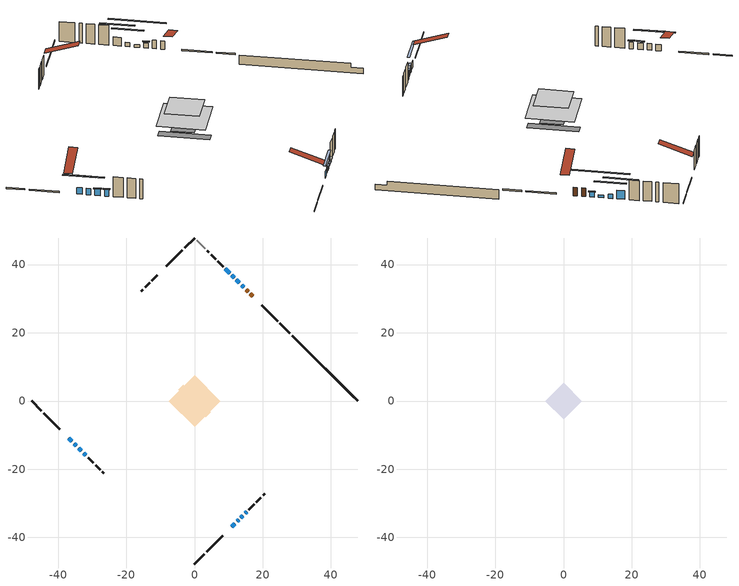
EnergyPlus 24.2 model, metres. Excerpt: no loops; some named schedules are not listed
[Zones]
conditioned space
 floor othersidecoefficients (Floor1 construction): -3.65,0 0,3.65 3.65,0 0,-3.65 z1.01
 floor othersidecoefficients (Floor2 construction): -0.86,0 0,0.86 0.86,0 0,-0.86 z1.01
 floor othersidecoefficients (Floor3 construction): -0.8,0 0,0.8 0.8,0 0,-0.8 z1.01
 floor othersidecoefficients (Floor4 construction): -0.95,0 0,0.95 0.95,0 0,-0.95 z1.01
 floor adiabatic (AdiabaticFloorConstruction): -7.6,0 0,7.6 7.6,0 0,-7.6 z3.45
 floor foundation (Slab1 construction): -4.79,3.28 -3.28,4.79 4.79,-3.28 3.28,-4.79 z-1.25
 wall outside (RimJoist1 construction): 0,-47.79 2.91,-44.88 / -47.79,0 -44.88,-2.91 / 0,47.79 -2.91,44.88 / 27.97,19.82 25.06,22.73 z1.01:1.31
 wall outside (RimJoist2 construction): 3.57,-44.22 8.26,-39.53 / -44.22,-3.57 -39.53,-8.26 / -3.57,44.22 -8.26,39.53 / 24.41,23.38 19.71,28.08 z1.01:1.31
 wall outside (AdiabaticWallConstruction 1): 17.01,30.78 16.4,31.39 / 15.74,32.05 15.12,32.67 z1.01:3.04
 wall outside (AdiabaticWallConstruction): 14.46,33.33 13.82,33.98 / 13.57,-34.22 14.22,-33.57 z1.01:2.23; 10.96,-36.83 11.83,-35.97 / -36.83,-10.96 -35.97,-11.83 / -35.31,-12.48 -34.66,-13.13 / 12.48,-35.31 12.91,-34.88 / 14.87,-32.92 15.31,-32.49 / -34.01,-13.78 -33.14,-14.65 / -32.49,-15.3 -31.84,-15.95 z1.01:2.59; 13.16,34.63 12.3,35.5 z1.01:1.62; 11.64,36.15 10.92,36.87 z1.01:2.03; 10.27,37.53 9.04,38.75 z1.01:3.09
 wall outside (Wall1 construction): 15.96,-31.83 17.52,-30.28 / -31.18,-16.61 -29.63,-18.16 / -10.96,36.83 -12.52,35.27 / 8.39,39.4 6.83,40.96 z1.01:5.89
 wall outside (Wall2 construction): 18.17,-29.62 19.47,-28.32 / -28.97,-18.82 -27.68,-20.11 / -13.17,34.62 -14.47,33.32 / 6.18,41.62 4.88,42.91 z1.01:5.89
 wall outside (Wall3 construction): 20.13,-27.67 20.57,-27.22 / -27.02,-20.77 -26.57,-21.22 / -15.13,32.67 -15.57,32.22 / 4.22,43.57 3.78,44.02 z1.01:5.89
 wall foundation (FoundationWall1 construction): 28.63,19.16,-1.25 28.63,19.16,1.01 45.88,1.92,1.01 45.88,1.92,0.08 47.79,0,0.08 47.79,0,-1.25
 wall adiabatic (Wall5 construction): 3.12,44.67 0.66,47.13 z1.01:5.89
 window (WindowConstruction): 14.46,33.33 13.82,33.98 z1.01:2.23
 window (WindowConstruction 8): 10.96,-36.83 11.83,-35.97 z1.01:2.59
 window (WindowConstruction 9): -36.83,-10.96 -35.97,-11.83 z1.01:2.59
 window (WindowConstruction 10): -35.31,-12.48 -34.66,-13.13 z1.01:2.59
 window (WindowConstruction 11): 13.16,34.63 12.3,35.49 z1.01:1.62
 window (WindowConstruction 1): 12.48,-35.31 12.91,-34.88 z1.01:2.59
 window (WindowConstruction 2): 13.57,-34.22 14.22,-33.58 z1.01:2.23
 window (WindowConstruction 3): 14.87,-32.92 15.3,-32.49 z1.01:2.59
 window (WindowConstruction 4): -34.01,-13.79 -33.14,-14.65 z1.01:2.59
 window (WindowConstruction 5): -32.49,-15.3 -31.84,-15.95 z1.01:2.59
 window (WindowConstruction 6): 11.64,36.15 10.92,36.87 z1.01:2.02
 window (WindowConstruction 7): 10.27,37.53 9.04,38.75 z1.01:3.09
 door (Door): 17.01,30.78 16.4,31.39 z1.01:3.04
 door (Door 1): 15.74,32.05 15.12,32.67 z1.01:3.04
 ceiling adiabatic (AdiabaticFloorConstruction): 0,-7.6 7.6,0 0,7.6 -7.6,0 z3.45
attic - vented
 floor to conditioned space (Floor5 construction Reversed): -5.41,0 0,5.41 5.41,0 0,-5.41 z5.89
 roof outside (Roof1 construction): 10.31,-37.49,5.89 5.04,-32.22,8.37 3.65,-33.61,8.37 8.92,-38.87,5.89; -37.49,-10.31,5.89 -32.22,-5.04,8.37 -33.61,-3.65,8.37 -38.87,-8.92,5.89; -10.31,37.49,5.89 -5.04,32.22,8.37 -3.65,33.61,8.37 -8.92,38.87,5.89; 17.67,30.12,5.89 12.4,24.86,8.37 13.79,23.47,8.37 19.06,28.74,5.89
shading: 13.61,34.19 14.67,33.12 15,33.44 13.93,34.51 z2.53; 13.98,-33.81 8.81,-38.99 9.13,-39.31 14.31,-34.13 z5.64; -33.81,-13.98 -38.99,-8.81 -39.31,-9.13 -34.13,-14.31 z5.64; -32.51,-15.29 -37.47,-10.32 -37.79,-10.65 -32.83,-15.61 z5.64; 8.2,39.59 17.25,30.54 17.58,30.86 8.53,39.91 z7.41; 13.12,-34.67 12.27,-35.52 12.6,-35.85 13.45,-34.99 z2.88; 14.43,-33.36 13.36,-34.43 13.68,-34.76 14.75,-33.69 z2.53; 15.52,-32.28 14.66,-33.13 14.99,-33.45 15.84,-32.6 z2.88; -32.93,-14.86 -34.22,-13.57 -34.54,-13.9 -33.26,-15.18 z2.88; -31.63,-16.16 -32.7,-15.09 -33.02,-15.42 -31.95,-16.49 z2.88; 8.77,39.03 13.8,33.99 14.12,34.32 9.09,39.35 z5.08; 6.89,40.91 12.42,35.37 12.75,35.69 7.21,41.23 z6.14
[Building]
Building 1: Terrain=Suburbs
[Site:Location]
Montreal Intl AP_QC: Latitude {deg}=45.47; Longitude {deg}=-73.74; Time Zone {hr}=-5; Elevation {m}=36; Keep Site Location Information=Yes
[Site:GroundTemperature:Shallow]
2.07863, -0.316383, -0.508184, 0.628371, 5.19101, 9.73239, 13.6695, 16.1636, 16.3755, 14.347, 10.5102, 6.10817
[Site:WaterMainsTemperature]
Calculation Method=Schedule; Temperature Schedule=mains temperature schedule
[Material] Roughness=Rough; Thermal Absorptance=0.9
Name | Thickness {m} | Conductivity {W/m-K} | Density {kg/m3} | Specific Heat {J/kg-K} | Solar Absorptance | Visible Absorptance
asphalt or fiberglass shingles | 0.00635 | 0.162714 | 1121.4 | 1465.45 | 0.4 | 0.4
ceiling loosefill ins | 0.169333 | 0.0480833 | 16.02 | 1046.75 | 0.7 | 0.7
ceiling stud and cavity | 0.1397 | 0.0974658 | 65.682 | 1177.47 | 0.7 | 0.7
concrete 4.0 in. | 0.1016 | 1.803125 | 2242.8 | 837.4 | 0.7 | 0.7
concrete 8.0 in. | 0.2032 | 1.803125 | 2242.8 | 837.4 | 0.7 | 0.7
door material | 0.04445 | 0.0451087 | 512.64 | 1214.23 | 0.7 | 0.7
door material 1 | 0.04445 | 0.20624 | 512.64 | 1214.23 | 0.7 | 0.7
exterior vertical ins | 0.0454343 | 0.029427 | 32.04 | 1214.23 | 0.7 | 0.7
floor covering | 0.0127 | 0.0433444 | 54.468 | 1339.84 | 0.6 | 0.6
floor rigid ins | 0.103632 | 0.029427 | 32.04 | 1214.23 | 0.7 | 0.7
floor rigid ins 1; wall rigid ins 2 | 0.512978 | 0.029427 | 32.04 | 1214.23 | 0.7 | 0.7
floor stud and cavity | 0.1397 | 0.193555 | 92.3553 | 1139.71 | 0.7 | 0.7
floor stud and cavity 1 | 0.1397 | 0.181179 | 92.3553 | 1139.71 | 0.7 | 0.7
floor stud and cavity 2 | 0.1397 | 0.182428 | 92.3553 | 1139.71 | 0.7 | 0.7
floor stud and cavity 3 | 0.1397 | 0.185847 | 92.3553 | 1139.71 | 0.7 | 0.7
floor stud and cavity 4 | 0.1397 | 1.75129 | 37.0049 | 1207.88 | 0.7 | 0.7
furniture material conditioned space 1 | 0.1524 | 0.115458 | 640.8 | 1214.23 | 0.6 | 0.6
gypsum board | 0.0127 | 0.160291 | 801 | 837.4 | 0.6 | 0.6
gypsum board 1 | 0.0127 | 0.160291 | 801 | 837.4 | 0.7 | 0.7
osb sheathing 0.5 in. | 0.0127 | 0.115458 | 512.64 | 1214.23 | 0.7 | 0.7
osb sheathing 0.75 in. | 0.01905 | 0.115458 | 512.64 | 1214.23 | 0.7 | 0.7
osb sheathing 2.0 in. | 0.0508 | 0.115458 | 512.64 | 1214.23 | 0.7 | 0.7
rim joist rigid ins; wall rigid ins | 0.051816 | 0.029427 | 32.04 | 1214.23 | 0.7 | 0.7
rim joist stud and cavity | 0.0508 | 0.0291244 | 125.044 | 1163.47 | 0.6 | 0.6
rim joist stud and cavity 1 | 0.0508 | 0.040317 | 125.044 | 1163.47 | 0.6 | 0.6
wall rigid ins 1 | 0.051816 | 0.029427 | 32.04 | 1214.23 | 0.4 | 0.4
wall stud and cavity | 0.1397 | 0.236131 | 139.0536 | 1170.24 | 0.7 | 0.7
wall stud and cavity 1 | 0.1397 | 0.238976 | 139.0536 | 1170.24 | 0.7 | 0.7
wall stud and cavity 2 | 0.1397 | 0.0727874 | 139.0536 | 1170.24 | 0.7 | 0.7
wall stud and cavity 3 | 0.1397 | 0.185137 | 139.0536 | 1170.24 | 0.7 | 0.7
wall stud and cavity 4 | 0.0889 | 0.380278 | 52.3479 | 1209.89 | 0.7 | 0.7
wall stud and cavity 5 | 0.0889 | 0.391764 | 83.0341 | 1211.67 | 0.7 | 0.7
wood siding | 0.0254 | 0.102417 | 544.68 | 1172.36 | 0.4 | 0.4
wood siding 1; wood siding 2; wood siding 3 | 0.0254 | 0.102417 | 544.68 | 1172.36 | 0.7 | 0.7
[WindowMaterial:SimpleGlazingSystem]
Name | U-Factor {W/m2-K} | Solar Heat Gain Coefficient
WindowMaterial | 1.86693 | 0.36
WindowMaterial 1 | 1.856706 | 0.36
WindowMaterial 2 | 1.90894 | 0.34
WindowMaterial 3 | 1.75848 | 0.39
WindowMaterial 4 | 1.89305 | 0.35
WindowMaterial 5 | 1.80163 | 0.39
WindowMaterial 6 | 1.94983 | 0.33
[Construction]
AdiabaticFloorConstruction: floor stud and cavity 4, floor rigid ins 1, osb sheathing 0.75 in., floor covering
AdiabaticWallConstruction: wood siding 2, wall rigid ins 2, wall stud and cavity 4, gypsum board
AdiabaticWallConstruction 1: wood siding 3, wall rigid ins 2, wall stud and cavity 4, gypsum board
Door: door material
Door 1: door material 1
Floor1 construction: floor stud and cavity, floor rigid ins, osb sheathing 0.75 in., floor covering
Floor2 construction: floor stud and cavity 1, floor rigid ins, osb sheathing 0.75 in., floor covering
Floor3 construction: floor stud and cavity 2, floor rigid ins, osb sheathing 0.75 in., floor covering
Floor4 construction: floor stud and cavity 3, floor rigid ins, osb sheathing 0.75 in., floor covering
Floor5 construction Reversed: gypsum board, ceiling stud and cavity, ceiling loosefill ins
FoundationWall1 construction: concrete 8.0 in., gypsum board 1
furniture construction conditioned space 1: furniture material conditioned space 1
PartitionWallConstruction: gypsum board, wall stud and cavity 5, gypsum board
RimJoist1 construction: wood siding 1, osb sheathing 2.0 in., rim joist stud and cavity
RimJoist2 construction: wood siding 1, rim joist rigid ins, osb sheathing 2.0 in., rim joist stud and cavity 1
Roof1 construction: asphalt or fiberglass shingles
Slab1 construction: concrete 4.0 in.
Wall1 construction: wood siding, wall rigid ins, osb sheathing 0.5 in., wall stud and cavity, gypsum board
Wall2 construction: wood siding, wall rigid ins, osb sheathing 0.5 in., wall stud and cavity 1, gypsum board
Wall3 construction: wood siding, osb sheathing 0.5 in., wall stud and cavity 2, gypsum board
Wall5 construction: wall rigid ins 1, osb sheathing 0.5 in., wall stud and cavity 3, gypsum board
WindowConstruction; WindowConstruction 2: WindowMaterial
WindowConstruction 1; WindowConstruction 4; WindowConstruction 8; WindowConstruction 9: WindowMaterial 1
WindowConstruction 10; WindowConstruction 5: WindowMaterial 3
WindowConstruction 11: WindowMaterial 6
WindowConstruction 3: WindowMaterial 2
WindowConstruction 6: WindowMaterial 4
WindowConstruction 7: WindowMaterial 5
[Zone] Multiplier=1; Part of Total Floor Area=Yes
Name | Volume {m3}
attic - vented | 23.5458
conditioned space | 368.7
[Space]
Name | Zone | Volume {m3}
attic - vented 1 | attic - vented | 23.5458
conditioned space 1 | conditioned space | 368.7
[ZoneInfiltration:EffectiveLeakageArea]
infil attic - vented 1: Zone or Space=attic - vented 1; Schedule=Always On Discrete; Effective Air Leakage Area {cm2}=2337.6; Stack Coefficient=0.000172591; Wind Coefficient=8.87624e-06
[ZoneMixing]
whole house fan mix: Zone or Space=attic - vented; Schedule=Always On Continuous; Design Flow Rate Calculation Method=Flow/Zone; Design Flow Rate {m3/s}=0; Source Zone or Space=conditioned space
[SurfaceProperty:OtherSideCoefficients]
other non-freezing space: Combined Convective/Radiative Film Coefficient {W/m2-K}=8.35; Constant Temperature Coefficient=1; External Dry-Bulb Temperature Coefficient=0; Ground Temperature Coefficient=0; Wind Speed Coefficient=0; Zone Air Temperature Coefficient=0; Constant Temperature Schedule=other non-freezing space; Previous Other Side Temperature Coefficient=0
[SurfaceProperty:ExposedFoundationPerimeter]
Slab1: Exposed Perimeter Calculation Method=TotalExposedPerimeter; Total Exposed Perimeter {m}=27.097
[InternalMass] Zone or ZoneList=conditioned space; Space or SpaceList=conditioned space 1
Name | Construction | Surface Area {m2}
furniture mass conditioned space 1 | furniture construction conditioned space 1 | 68.4205
partition wall mass | PartitionWallConstruction | 171.051
[Lights]
interior lighting: Zone or ZoneList or Space or SpaceList=conditioned space 1; Schedule=interior lighting schedule; Design Level Calculation Method=LightingLevel; Lighting Level {W}=343.2; Return Air Fraction=0; Fraction Radiant=0.6; Fraction Visible=0.2; Fraction Replaceable=1
[People]
occupants: Zone or ZoneList or Space or SpaceList=conditioned space 1; Number of People Schedule=occupants schedule; Number of People Calculation Method=People; Number of People=3; Fraction Radiant=0.314171; Sensible Heat Fraction=0.56303; Activity Level Schedule=occupants activity schedule; Carbon Dioxide Generation Rate {m3/s-W}=0; Enable ASHRAE 55 Comfort Warnings=No; Mean Radiant Temperature Calculation Type=EnclosureAveraged
[ElectricEquipment] Zone or ZoneList or Space or SpaceList=conditioned space 1; Design Level Calculation Method=EquipmentLevel
Name | Schedule | Design Level {W} | Fraction Latent | Fraction Radiant | Fraction Lost
clothes dryer | clothes dryer schedule | 140.772 | 0.015 | 0.081 | 0.85
clothes washer | clothes washer schedule | 32.1985 | 0.03 | 0.162 | 0.7
cooking range | cooking range schedule | 208.969 | 0.08 | 0.432 | 0.2
dishwasher | dishwasher schedule | 66.8632 | 0.3 | 0.18 | 0.4
fridge | fridge schedule | 72.9452 | 0 | 0.6 | 0
mech vent bath fan 0 | mech vent bath fan 0 schedule | 50.2 | 0 | 0 | 1
mech vent bath fan 1 | mech vent bath fan 1 schedule | 50.2 | 0 | 0 | 1
mech vent house fan | mech vent house fan schedule | 0 | 0 | 0 | 1
mech vent house fan cfis | mech vent house fan cfis schedule | 0 | 0 | 0 | 0
mech vent range fan 0 | mech vent range fan 0 schedule | 57 | 0 | 0 | 1
misc plug loads | misc plug loads schedule | 494.7 | 0.045 | 0.513 | 0.1
whole house fan | Always On Discrete | 0 | 0 | 0 | 1
[OtherEquipment] Zone or ZoneList or Space or SpaceList=conditioned space 1; Design Level Calculation Method=EquipmentLevel
Name | Fuel Type | Schedule | Design Level {W} | Fraction Latent | Fraction Radiant | Fraction Lost
clothes dryer 1 | Electricity | clothes dryer schedule | 0 | 0.015 | 0.081 | 0.85
cooking range 1 | Electricity | cooking range schedule | 0 | 0.08 | 0.432 | 0.2
general water use latent | None | general water use schedule | 59.3978 | 1 | 0 | 0
general water use sensible | None | general water use schedule | -58.539 | 0 | 0.6 | 0
mech vent house fan latent load | None | Always On Discrete | 0 | 1 | 0 | 0
mech vent house fan sensible load | None | Always On Discrete | 0 | 0 | 0 | 0
water heater energy adjustment1 | Electricity | Always On Discrete | 0.01 | 0 | 0 | 1
[ZoneInfiltration:DesignFlowRate] Zone or ZoneList or Space or SpaceList=conditioned space 1; Schedule=Always On Discrete; Design Flow Rate Calculation Method=Flow/Zone; Design Flow Rate {m3/s}=0
infil flow; natural vent flow; whole house fan flow
[Foundation:Kiva]
Foundation Kiva 1: Initial Indoor Air Temperature {C}=18; Wall Height Above Grade {m}=1.01002; Wall Depth Below Slab {m}=0.2032; Custom Block Material Name 1=exterior vertical ins; Custom Block Depth 1 {m}=2.26; Custom Block X Position 1 {m}=0.2159; Custom Block Z Position 1 {m}=0
[Foundation:Kiva:Settings]
Soil Conductivity {W/m-K}=0.849921; Soil Density {kg/m3}=1842.3; Soil Specific Heat {J/kg-K}=418.7; Ground Solar Absorptivity=0.9; Ground Thermal Absorptivity=0.9; Ground Surface Roughness {m}=0.03; Far-Field Width {m}=40; Deep-Ground Boundary Condition=ZeroFlux; Deep-Ground Depth {m}=40; Minimum Cell Dimension {m}=0.2; Maximum Cell Growth Coefficient=3; Simulation Timestep=Timestep
[Exterior:Lights]
exterior lighting: Schedule=exterior lighting schedule; Design Level {W}=75.6
[Schedule:Constant]
Name | Hourly Value
Always On Continuous; mech vent house fan schedule; mech vent house fan cfis schedule; Always On Discrete | 1
other non-freezing space; fridge schedule | 0
occupants activity schedule | 117.228
[Schedule:Week:Daily]
interior lighting schedule Week Rule - Jan1-Jan27: interior lighting schedule day, interior lighting schedule day, interior lighting schedule day, interior lighting schedule day, interior lighting schedule day, interior lighting schedule day, interior lighting schedule day, interior lighting schedule default day, interior lighting schedule default day, interior lighting schedule default day, interior lighting schedule default day, interior lighting schedule default day
interior lighting schedule Week Rule - Jan28-Feb3: interior lighting schedule day, interior lighting schedule day, interior lighting schedule day, interior lighting schedule day, interior lighting schedule day 1, interior lighting schedule day 1, interior lighting schedule day 1, interior lighting schedule default day, interior lighting schedule default day, interior lighting schedule default day, interior lighting schedule default day, interior lighting schedule default day
interior lighting schedule Week Rule - Feb4-Feb24: interior lighting schedule day 1, interior lighting schedule day 1, interior lighting schedule day 1, interior lighting schedule day 1, interior lighting schedule day 1, interior lighting schedule day 1, interior lighting schedule day 1, interior lighting schedule default day, interior lighting schedule default day, interior lighting schedule default day, interior lighting schedule default day, interior lighting schedule default day
interior lighting schedule Week Rule - Feb25-Mar3: interior lighting schedule day 1, interior lighting schedule day 1, interior lighting schedule day 1, interior lighting schedule day 1, interior lighting schedule day 2, interior lighting schedule day 2, interior lighting schedule day 2, interior lighting schedule default day, interior lighting schedule default day, interior lighting schedule default day, interior lighting schedule default day, interior lighting schedule default day
interior lighting schedule Week Rule - Mar4-Mar31: interior lighting schedule day 2, interior lighting schedule day 2, interior lighting schedule day 2, interior lighting schedule day 2, interior lighting schedule day 2, interior lighting schedule day 2, interior lighting schedule day 2, interior lighting schedule default day, interior lighting schedule default day, interior lighting schedule default day, interior lighting schedule default day, interior lighting schedule default day
interior lighting schedule Week Rule - Apr1-Apr28: interior lighting schedule day 3, interior lighting schedule day 3, interior lighting schedule day 3, interior lighting schedule day 3, interior lighting schedule day 3, interior lighting schedule day 3, interior lighting schedule day 3, interior lighting schedule default day, interior lighting schedule default day, interior lighting schedule default day, interior lighting schedule default day, interior lighting schedule default day
interior lighting schedule Week Rule - Apr29-May5: interior lighting schedule day 3, interior lighting schedule day 3, interior lighting schedule day 4, interior lighting schedule day 4, interior lighting schedule day 4, interior lighting schedule day 4, interior lighting schedule day 4, interior lighting schedule default day, interior lighting schedule default day, interior lighting schedule default day, interior lighting schedule default day, interior lighting schedule default day
interior lighting schedule Week Rule - May6-May26: interior lighting schedule day 4, interior lighting schedule day 4, interior lighting schedule day 4, interior lighting schedule day 4, interior lighting schedule day 4, interior lighting schedule day 4, interior lighting schedule day 4, interior lighting schedule default day, interior lighting schedule default day, interior lighting schedule default day, interior lighting schedule default day, interior lighting schedule default day
interior lighting schedule Week Rule - May27-Jun2: interior lighting schedule day 4, interior lighting schedule day 4, interior lighting schedule day 4, interior lighting schedule day 4, interior lighting schedule day 4, interior lighting schedule day 5, interior lighting schedule day 5, interior lighting schedule default day, interior lighting schedule default day, interior lighting schedule default day, interior lighting schedule default day, interior lighting schedule default day
interior lighting schedule Week Rule - Jun3-Jun30: interior lighting schedule day 5, interior lighting schedule day 5, interior lighting schedule day 5, interior lighting schedule day 5, interior lighting schedule day 5, interior lighting schedule day 5, interior lighting schedule day 5, interior lighting schedule default day, interior lighting schedule default day, interior lighting schedule default day, interior lighting schedule default day, interior lighting schedule default day
interior lighting schedule Week Rule - Jul1-Jul28: interior lighting schedule day 6, interior lighting schedule day 6, interior lighting schedule day 6, interior lighting schedule day 6, interior lighting schedule day 6, interior lighting schedule day 6, interior lighting schedule day 6, interior lighting schedule default day, interior lighting schedule default day, interior lighting schedule default day, interior lighting schedule default day, interior lighting schedule default day
interior lighting schedule Week Rule - Jul29-Aug4: interior lighting schedule day 6, interior lighting schedule day 6, interior lighting schedule day 6, interior lighting schedule day 7, interior lighting schedule day 7, interior lighting schedule day 7, interior lighting schedule day 7, interior lighting schedule default day, interior lighting schedule default day, interior lighting schedule default day, interior lighting schedule default day, interior lighting schedule default day
interior lighting schedule Week Rule - Aug5-Aug25: interior lighting schedule day 7, interior lighting schedule day 7, interior lighting schedule day 7, interior lighting schedule day 7, interior lighting schedule day 7, interior lighting schedule day 7, interior lighting schedule day 7, interior lighting schedule default day, interior lighting schedule default day, interior lighting schedule default day, interior lighting schedule default day, interior lighting schedule default day
interior lighting schedule Week Rule - Aug26-Sep1: interior lighting schedule day 7, interior lighting schedule day 7, interior lighting schedule day 7, interior lighting schedule day 7, interior lighting schedule day 7, interior lighting schedule day 7, interior lighting schedule day 8, interior lighting schedule default day, interior lighting schedule default day, interior lighting schedule default day, interior lighting schedule default day, interior lighting schedule default day
interior lighting schedule Week Rule - Sep2-Sep29: interior lighting schedule day 8, interior lighting schedule day 8, interior lighting schedule day 8, interior lighting schedule day 8, interior lighting schedule day 8, interior lighting schedule day 8, interior lighting schedule day 8, interior lighting schedule default day, interior lighting schedule default day, interior lighting schedule default day, interior lighting schedule default day, interior lighting schedule default day
interior lighting schedule Week Rule - Sep30-Oct6: interior lighting schedule day 8, interior lighting schedule day 9, interior lighting schedule day 9, interior lighting schedule day 9, interior lighting schedule day 9, interior lighting schedule day 9, interior lighting schedule day 9, interior lighting schedule default day, interior lighting schedule default day, interior lighting schedule default day, interior lighting schedule default day, interior lighting schedule default day
interior lighting schedule Week Rule - Oct7-Oct27: interior lighting schedule day 9, interior lighting schedule day 9, interior lighting schedule day 9, interior lighting schedule day 9, interior lighting schedule day 9, interior lighting schedule day 9, interior lighting schedule day 9, interior lighting schedule default day, interior lighting schedule default day, interior lighting schedule default day, interior lighting schedule default day, interior lighting schedule default day
interior lighting schedule Week Rule - Oct28-Nov3: interior lighting schedule day 9, interior lighting schedule day 9, interior lighting schedule day 9, interior lighting schedule day 9, interior lighting schedule day 10, interior lighting schedule day 10, interior lighting schedule day 10, interior lighting schedule default day, interior lighting schedule default day, interior lighting schedule default day, interior lighting schedule default day, interior lighting schedule default day
interior lighting schedule Week Rule - Nov4-Nov24: interior lighting schedule day 10, interior lighting schedule day 10, interior lighting schedule day 10, interior lighting schedule day 10, interior lighting schedule day 10, interior lighting schedule day 10, interior lighting schedule day 10, interior lighting schedule default day, interior lighting schedule default day, interior lighting schedule default day, interior lighting schedule default day, interior lighting schedule default day
interior lighting schedule Week Rule - Nov25-Dec1: interior lighting schedule day 10, interior lighting schedule day 10, interior lighting schedule day 10, interior lighting schedule day 10, interior lighting schedule day 10, interior lighting schedule day 10, interior lighting schedule day 11, interior lighting schedule default day, interior lighting schedule default day, interior lighting schedule default day, interior lighting schedule default day, interior lighting schedule default day
interior lighting schedule Week Rule - Dec2-Dec31: interior lighting schedule day 11, interior lighting schedule day 11, interior lighting schedule day 11, interior lighting schedule day 11, interior lighting schedule day 11, interior lighting schedule day 11, interior lighting schedule day 11, interior lighting schedule default day, interior lighting schedule default day, interior lighting schedule default day, interior lighting schedule default day, interior lighting schedule default day
occupants schedule Week Rule - Jan1-Dec31: occupants schedule day, occupants schedule day, occupants schedule day, occupants schedule day, occupants schedule day, occupants schedule day, occupants schedule day, occupants schedule default day, occupants schedule default day, occupants schedule default day, occupants schedule default day, occupants schedule default day
clothes dryer schedule Week Rule - Jan1-Dec31: clothes dryer schedule day, clothes dryer schedule day, clothes dryer schedule day, clothes dryer schedule day, clothes dryer schedule day, clothes dryer schedule day, clothes dryer schedule day, clothes dryer schedule default day, clothes dryer schedule default day, clothes dryer schedule default day, clothes dryer schedule default day, clothes dryer schedule default day
clothes washer schedule Week Rule - Jan1-Dec31: clothes washer schedule day, clothes washer schedule day, clothes washer schedule day, clothes washer schedule day, clothes washer schedule day, clothes washer schedule day, clothes washer schedule day, clothes washer schedule default day, clothes washer schedule default day, clothes washer schedule default day, clothes washer schedule default day, clothes washer schedule default day
cooking range schedule Week Rule - Jan1-Dec31: cooking range schedule day, cooking range schedule day, cooking range schedule day, cooking range schedule day, cooking range schedule day, cooking range schedule day, cooking range schedule day, cooking range schedule default day, cooking range schedule default day, cooking range schedule default day, cooking range schedule default day, cooking range schedule default day
dishwasher schedule Week Rule - Jan1-Dec31: dishwasher schedule day, dishwasher schedule day, dishwasher schedule day, dishwasher schedule day, dishwasher schedule day, dishwasher schedule day, dishwasher schedule day, dishwasher schedule default day, dishwasher schedule default day, dishwasher schedule default day, dishwasher schedule default day, dishwasher schedule default day
mech vent bath fan 0 schedule Week Rule - Jan1-Dec31: mech vent bath fan 0 schedule day, mech vent bath fan 0 schedule day, mech vent bath fan 0 schedule day, mech vent bath fan 0 schedule day, mech vent bath fan 0 schedule day, mech vent bath fan 0 schedule day, mech vent bath fan 0 schedule day, mech vent bath fan 0 schedule default day, mech vent bath fan 0 schedule default day, mech vent bath fan 0 schedule default day, mech vent bath fan 0 schedule default day, mech vent bath fan 0 schedule default day
mech vent bath fan 1 schedule Week Rule - Jan1-Dec31: mech vent bath fan 1 schedule day, mech vent bath fan 1 schedule day, mech vent bath fan 1 schedule day, mech vent bath fan 1 schedule day, mech vent bath fan 1 schedule day, mech vent bath fan 1 schedule day, mech vent bath fan 1 schedule day, mech vent bath fan 1 schedule default day, mech vent bath fan 1 schedule default day, mech vent bath fan 1 schedule default day, mech vent bath fan 1 schedule default day, mech vent bath fan 1 schedule default day
mech vent range fan 0 schedule Week Rule - Jan1-Dec31: mech vent range fan 0 schedule day, mech vent range fan 0 schedule day, mech vent range fan 0 schedule day, mech vent range fan 0 schedule day, mech vent range fan 0 schedule day, mech vent range fan 0 schedule day, mech vent range fan 0 schedule day, mech vent range fan 0 schedule default day, mech vent range fan 0 schedule default day, mech vent range fan 0 schedule default day, mech vent range fan 0 schedule default day, mech vent range fan 0 schedule default day
misc plug loads schedule Week Rule - Jan1-Dec31: misc plug loads schedule day, misc plug loads schedule day, misc plug loads schedule day, misc plug loads schedule day, misc plug loads schedule day, misc plug loads schedule day, misc plug loads schedule day, misc plug loads schedule default day, misc plug loads schedule default day, misc plug loads schedule default day, misc plug loads schedule default day, misc plug loads schedule default day
general water use schedule Week Rule - Jan1-Dec31: general water use schedule day, general water use schedule day, general water use schedule day, general water use schedule day, general water use schedule day, general water use schedule day, general water use schedule day, general water use schedule default day, general water use schedule default day, general water use schedule default day, general water use schedule default day, general water use schedule default day
exterior lighting schedule Week Rule - Jan1-Jan27: exterior lighting schedule day, exterior lighting schedule day, exterior lighting schedule day, exterior lighting schedule day, exterior lighting schedule day, exterior lighting schedule day, exterior lighting schedule day, exterior lighting schedule default day, exterior lighting schedule default day, exterior lighting schedule default day, exterior lighting schedule default day, exterior lighting schedule default day
exterior lighting schedule Week Rule - Jan28-Feb3: exterior lighting schedule day, exterior lighting schedule day, exterior lighting schedule day, exterior lighting schedule day, exterior lighting schedule day 1, exterior lighting schedule day 1, exterior lighting schedule day 1, exterior lighting schedule default day, exterior lighting schedule default day, exterior lighting schedule default day, exterior lighting schedule default day, exterior lighting schedule default day
exterior lighting schedule Week Rule - Feb4-Feb24: exterior lighting schedule day 1, exterior lighting schedule day 1, exterior lighting schedule day 1, exterior lighting schedule day 1, exterior lighting schedule day 1, exterior lighting schedule day 1, exterior lighting schedule day 1, exterior lighting schedule default day, exterior lighting schedule default day, exterior lighting schedule default day, exterior lighting schedule default day, exterior lighting schedule default day
exterior lighting schedule Week Rule - Feb25-Mar3: exterior lighting schedule day 1, exterior lighting schedule day 1, exterior lighting schedule day 1, exterior lighting schedule day 1, exterior lighting schedule day 2, exterior lighting schedule day 2, exterior lighting schedule day 2, exterior lighting schedule default day, exterior lighting schedule default day, exterior lighting schedule default day, exterior lighting schedule default day, exterior lighting schedule default day
exterior lighting schedule Week Rule - Mar4-Mar31: exterior lighting schedule day 2, exterior lighting schedule day 2, exterior lighting schedule day 2, exterior lighting schedule day 2, exterior lighting schedule day 2, exterior lighting schedule day 2, exterior lighting schedule day 2, exterior lighting schedule default day, exterior lighting schedule default day, exterior lighting schedule default day, exterior lighting schedule default day, exterior lighting schedule default day
exterior lighting schedule Week Rule - Apr1-Apr28: exterior lighting schedule day 3, exterior lighting schedule day 3, exterior lighting schedule day 3, exterior lighting schedule day 3, exterior lighting schedule day 3, exterior lighting schedule day 3, exterior lighting schedule day 3, exterior lighting schedule default day, exterior lighting schedule default day, exterior lighting schedule default day, exterior lighting schedule default day, exterior lighting schedule default day
exterior lighting schedule Week Rule - Apr29-May5: exterior lighting schedule day 3, exterior lighting schedule day 3, exterior lighting schedule day 4, exterior lighting schedule day 4, exterior lighting schedule day 4, exterior lighting schedule day 4, exterior lighting schedule day 4, exterior lighting schedule default day, exterior lighting schedule default day, exterior lighting schedule default day, exterior lighting schedule default day, exterior lighting schedule default day
exterior lighting schedule Week Rule - May6-May26: exterior lighting schedule day 4, exterior lighting schedule day 4, exterior lighting schedule day 4, exterior lighting schedule day 4, exterior lighting schedule day 4, exterior lighting schedule day 4, exterior lighting schedule day 4, exterior lighting schedule default day, exterior lighting schedule default day, exterior lighting schedule default day, exterior lighting schedule default day, exterior lighting schedule default day
exterior lighting schedule Week Rule - May27-Jun2: exterior lighting schedule day 4, exterior lighting schedule day 4, exterior lighting schedule day 4, exterior lighting schedule day 4, exterior lighting schedule day 4, exterior lighting schedule day 5, exterior lighting schedule day 5, exterior lighting schedule default day, exterior lighting schedule default day, exterior lighting schedule default day, exterior lighting schedule default day, exterior lighting schedule default day
exterior lighting schedule Week Rule - Jun3-Jun30: exterior lighting schedule day 5, exterior lighting schedule day 5, exterior lighting schedule day 5, exterior lighting schedule day 5, exterior lighting schedule day 5, exterior lighting schedule day 5, exterior lighting schedule day 5, exterior lighting schedule default day, exterior lighting schedule default day, exterior lighting schedule default day, exterior lighting schedule default day, exterior lighting schedule default day
[Schedule:Year]
interior lighting schedule: interior lighting schedule Week Rule - Jan1-Jan27, 1, 1, 1, 27, interior lighting schedule Week Rule - Jan28-Feb3, 1, 28, 2, 3, interior lighting schedule Week Rule - Feb4-Feb24, 2, 4, 2, 24, interior lighting schedule Week Rule - Feb25-Mar3, 2, 25, 3, 3, interior lighting schedule Week Rule - Mar4-Mar31, 3, 4, 3, 31, interior lighting schedule Week Rule - Apr1-Apr28, 4, 1, 4, 28, interior lighting schedule Week Rule - Apr29-May5, 4, 29, 5, 5, interior lighting schedule Week Rule - May6-May26, 5, 6, 5, 26, interior lighting schedule Week Rule - May27-Jun2, 5, 27, 6, 2, interior lighting schedule Week Rule - Jun3-Jun30, 6, 3, 6, 30, interior lighting schedule Week Rule - Jul1-Jul28, 7, 1, 7, 28, interior lighting schedule Week Rule - Jul29-Aug4, 7, 29, 8, 4, interior lighting schedule Week Rule - Aug5-Aug25, 8, 5, 8, 25, interior lighting schedule Week Rule - Aug26-Sep1, 8, 26, 9, 1, interior lighting schedule Week Rule - Sep2-Sep29, 9, 2, 9, 29, interior lighting schedule Week Rule - Sep30-Oct6, 9, 30, 10, 6, interior lighting schedule Week Rule - Oct7-Oct27, 10, 7, 10, 27, interior lighting schedule Week Rule - Oct28-Nov3, 10, 28, 11, 3, interior lighting schedule Week Rule - Nov4-Nov24, 11, 4, 11, 24, interior lighting schedule Week Rule - Nov25-Dec1, 11, 25, 12, 1, interior lighting schedule Week Rule - Dec2-Dec31, 12, 2, 12, 31
occupants schedule: occupants schedule Week Rule - Jan1-Dec31, 1, 1, 12, 31
clothes dryer schedule: clothes dryer schedule Week Rule - Jan1-Dec31, 1, 1, 12, 31
clothes washer schedule: clothes washer schedule Week Rule - Jan1-Dec31, 1, 1, 12, 31
cooking range schedule: cooking range schedule Week Rule - Jan1-Dec31, 1, 1, 12, 31
dishwasher schedule: dishwasher schedule Week Rule - Jan1-Dec31, 1, 1, 12, 31
mech vent bath fan 0 schedule: mech vent bath fan 0 schedule Week Rule - Jan1-Dec31, 1, 1, 12, 31
mech vent bath fan 1 schedule: mech vent bath fan 1 schedule Week Rule - Jan1-Dec31, 1, 1, 12, 31
mech vent range fan 0 schedule: mech vent range fan 0 schedule Week Rule - Jan1-Dec31, 1, 1, 12, 31
misc plug loads schedule: misc plug loads schedule Week Rule - Jan1-Dec31, 1, 1, 12, 31
general water use schedule: general water use schedule Week Rule - Jan1-Dec31, 1, 1, 12, 31
exterior lighting schedule: exterior lighting schedule Week Rule - Jan1-Jan27, 1, 1, 1, 27, exterior lighting schedule Week Rule - Jan28-Feb3, 1, 28, 2, 3, exterior lighting schedule Week Rule - Feb4-Feb24, 2, 4, 2, 24, exterior lighting schedule Week Rule - Feb25-Mar3, 2, 25, 3, 3, exterior lighting schedule Week Rule - Mar4-Mar31, 3, 4, 3, 31, exterior lighting schedule Week Rule - Apr1-Apr28, 4, 1, 4, 28, exterior lighting schedule Week Rule - Apr29-May5, 4, 29, 5, 5, exterior lighting schedule Week Rule - May6-May26, 5, 6, 5, 26, exterior lighting schedule Week Rule - May27-Jun2, 5, 27, 6, 2, exterior lighting schedule Week Rule - Jun3-Jun30, 6, 3, 6, 30, exterior lighting schedule Week Rule - Jul1-Jul28, 7, 1, 7, 28, exterior lighting schedule Week Rule - Jul29-Aug4, 7, 29, 8, 4, exterior lighting schedule Week Rule - Aug5-Aug25, 8, 5, 8, 25, exterior lighting schedule Week Rule - Aug26-Sep1, 8, 26, 9, 1, exterior lighting schedule Week Rule - Sep2-Sep29, 9, 2, 9, 29, exterior lighting schedule Week Rule - Sep30-Oct6, 9, 30, 10, 6, exterior lighting schedule Week Rule - Oct7-Oct27, 10, 7, 10, 27, exterior lighting schedule Week Rule - Oct28-Nov3, 10, 28, 11, 3, exterior lighting schedule Week Rule - Nov4-Nov24, 11, 4, 11, 24, exterior lighting schedule Week Rule - Nov25-Dec1, 11, 25, 12, 1, exterior lighting schedule Week Rule - Dec2-Dec31, 12, 2, 12, 31
[Schedule:Compact]
mains temperature schedule: Through: 01/01, For: AllDays, Until: 24:00, 6.56833, Through: 01/02, For: AllDays, Until: 24:00, 6.48722, Through: 01/03, For: AllDays, Until: 24:00, 6.40722, Through: 01/04, For: AllDays, Until: 24:00, 6.32889, Through: 01/05, For: AllDays, Until: 24:00, 6.25167, Through: 01/06, For: AllDays, Until: 24:00, 6.17611, Through: 01/07, For: AllDays, Until: 24:00, 6.10222, Through: 01/08, For: AllDays, Until: 24:00, 6.02944, Through: 01/09, For: AllDays, Until: 24:00, 5.95833, Through: 01/10, For: AllDays, Until: 24:00, 5.88889, Through: 01/11, For: AllDays, Until: 24:00, 5.82056, Through: 01/12, For: AllDays, Until: 24:00, 5.75444, Through: 01/13, For: AllDays, Until: 24:00, 5.68944, Through: 01/14, For: AllDays, Until: 24:00, 5.62611, Through: 01/15, For: AllDays, Until: 24:00, 5.56444, Through: 01/16, For: AllDays, Until: 24:00, 5.50444, Through: 01/17, For: AllDays, Until: 24:00, 5.44611, Through: 01/18, For: AllDays, Until: 24:00, 5.38944, Through: 01/19, For: AllDays, Until: 24:00, 5.33389, Through: 01/20, For: AllDays, Until: 24:00, 5.28111, Through: 01/21, For: AllDays, Until: 24:00, 5.22944, Through: 01/22, For: AllDays, Until: 24:00, 5.17944, Through: 01/23, For: AllDays, Until: 24:00, 5.13111, Through: 01/24, For: AllDays, Until: 24:00, 5.085, Through: 01/25, For: AllDays, Until: 24:00, 5.04056, Through: 01/26, For: AllDays, Until: 24:00, 4.99778, Through: 01/27, For: AllDays, Until: 24:00, 4.95667, Through: 01/28, For: AllDays, Until: 24:00, 4.91778, Through: 01/29, For: AllDays, Until: 24:00, 4.88056, Through: 01/30, For: AllDays, Until: 24:00, 4.845, Through: 01/31, For: AllDays, Until: 24:00, 4.81167, Through: 02/01, For: AllDays, Until: 24:00, 4.77944, Through: 02/02, For: AllDays, Until: 24:00, 4.75, Through: 02/03, For: AllDays, Until: 24:00, 4.72167, Through: 02/04, For: AllDays, Until: 24:00, 4.69611, Through: 02/05, For: AllDays, Until: 24:00, 4.67167, Through: 02/06, For: AllDays, Until: 24:00, 4.64944, Through: 02/07, For: AllDays, Until: 24:00, 4.62889, Through: 02/08, For: AllDays, Until: 24:00, 4.61056, Through: 02/09, For: AllDays, Until: 24:00, 4.59389, Through: 02/10, For: AllDays, Until: 24:00, 4.57944, Through: 02/11, For: AllDays, Until: 24:00, 4.56667, Through: 02/12, For: AllDays, Until: 24:00, 4.55611, Through: 02/13, For: AllDays, Until: 24:00, 4.54722, Through: 02/14, For: AllDays, Until: 24:00, 4.54056, Through: 02/15, For: AllDays, Until: 24:00, 4.53556, Through: 02/16, For: AllDays, Until: 24:00, 4.53278, Through: 02/17, For: AllDays, Until: 24:00, 4.53167, Through: 02/18, For: AllDays, Until: 24:00, 4.53278, Through: 02/19, For: AllDays, Until: 24:00, 4.53556, Through: 02/20, For: AllDays, Until: 24:00, 4.54056, Through: 02/21, For: AllDays, Until: 24:00, 4.54722, Through: 02/22, For: AllDays, Until: 24:00, 4.55611, Through: 02/23, For: AllDays, Until: 24:00, 4.56667, Through: 02/24, For: AllDays, Until: 24:00, 4.57944, Through: 02/25, For: AllDays, Until: 24:00, 4.59389, Through: 02/26, For: AllDays, Until: 24:00, 4.61056, Through: 02/27, For: AllDays, Until: 24:00, 4.62889, Through: 02/28, For: AllDays, Until: 24:00, 4.64889, Through: 03/01, For: AllDays, Until: 24:00, 4.67111, Through: 03/02, For: AllDays, Until: 24:00, 4.69556, Through: 03/03, For: AllDays, Until: 24:00, 4.72167, Through: 03/04, For: AllDays, Until: 24:00, 4.74944, Through: 03/05, For: AllDays, Until: 24:00, 4.77944, Through: 03/06, For: AllDays, Until: 24:00, 4.81111, Through: 03/07, For: AllDays, Until: 24:00, 4.84444, Through: 03/08, For: AllDays, Until: 24:00, 4.88, Through: 03/09, For: AllDays, Until: 24:00, 4.91722, Through: 03/10, For: AllDays, Until: 24:00, 4.95611, Through: 03/11, For: AllDays, Until: 24:00, 4.99722, Through: 03/12, For: AllDays, Until: 24:00, 5.04, Through: 03/13, For: AllDays, Until: 24:00, 5.08444, Through: 03/14, For: AllDays, Until: 24:00, 5.13056, Through: 03/15, For: AllDays, Until: 24:00, 5.17889, Through: 03/16, For: AllDays, Until: 24:00, 5.22833, Through: 03/17, For: AllDays, Until: 24:00, 5.28, Through: 03/18, For: AllDays, Until: 24:00, 5.33333, Through: 03/19, For: AllDays, Until: 24:00, 5.38833, Through: 03/20, For: AllDays, Until: 24:00, 5.445, Through: 03/21, For: AllDays, Until: 24:00, 5.50333, Through: 03/22, For: AllDays, Until: 24:00, 5.56333, Through: 03/23, For: AllDays, Until: 24:00, 5.625, Through: 03/24, For: AllDays, Until: 24:00, 5.68833, Through: 03/25, For: AllDays, Until: 24:00, 5.75333, Through: 03/26, For: AllDays, Until: 24:00, 5.81944, Through: 03/27, For: AllDays, Until: 24:00, 5.88778, Through: 03/28, For: AllDays, Until: 24:00, 5.95722, Through: 03/29, For: AllDays, Until: 24:00, 6.02833, Through: 03/30, For: AllDays, Until: 24:00, 6.10111, Through: 03/31, For: AllDays, Until: 24:00, 6.175, Through: 04/01, For: AllDays, Until: 24:00, 6.25056, Through: 04/02, For: AllDays, Until: 24:00, 6.32778, Through: 04/03, For: AllDays, Until: 24:00, 6.40611, Through: 04/04, For: AllDays, Until: 24:00, 6.48556, Through: 04/05, For: AllDays, Until: 24:00, 6.56722, Through: 04/06, For: AllDays, Until: 24:00, 6.64944, Through: 04/07, For: AllDays, Until: 24:00, 6.73333, Through: 04/08, For: AllDays, Until: 24:00, 6.81833, Through: 04/09, For: AllDays, Until: 24:00, 6.905, Through: 04/10, For: AllDays, Until: 24:00, 6.99278, Through: 04/11, For: AllDays, Until: 24:00, 7.08111, Through: 04/12, For: AllDays, Until: 24:00, 7.17167, Through: 04/13, For: AllDays, Until: 24:00, 7.26278, Through: 04/14, For: AllDays, Until: 24:00, 7.355, Through: 04/15, For: AllDays, Until: 24:00, 7.44833, Through: 04/16, For: AllDays, Until: 24:00, 7.54278, Through: 04/17, For: AllDays, Until: 24:00, 7.63889, Through: 04/18, For: AllDays, Until: 24:00, 7.735, Through: 04/19, For: AllDays, Until: 24:00, 7.83278, Through: 04/20, For: AllDays, Until: 24:00, 7.93167, Through: 04/21, For: AllDays, Until: 24:00, 8.03111, Through: 04/22, For: AllDays, Until: 24:00, 8.13167, Through: 04/23, For: AllDays, Until: 24:00, 8.23278, Through: 04/24, For: AllDays, Until: 24:00, 8.335, Through: 04/25, For: AllDays, Until: 24:00, 8.43778, Through: 04/26, For: AllDays, Until: 24:00, 8.54167, Through: 04/27, For: AllDays, Until: 24:00, 8.64611, Through: 04/28, For: AllDays, Until: 24:00, 8.75167, Through: 04/29, For: AllDays, Until: 24:00, 8.85778, Through: 04/30, For: AllDays, Until: 24:00, 8.96444, Through: 05/01, For: AllDays, Until: 24:00, 9.07167, Through: 05/02, For: AllDays, Until: 24:00, 9.17944, Through: 05/03, For: AllDays, Until: 24:00, 9.28778, Through: 05/04, For: AllDays, Until: 24:00, 9.39667, Through: 05/05, For: AllDays, Until: 24:00, 9.50667, Through: 05/06, For: AllDays, Until: 24:00, 9.61667, Through: 05/07, For: AllDays, Until: 24:00, 9.72667, Through: 05/08, For: AllDays, Until: 24:00, 9.83778, Through: 05/09, For: AllDays, Until: 24:00, 9.94889, Through: 05/10, For: AllDays, Until: 24:00, 10.0606, Through: 05/11, For: AllDays, Until: 24:00, 10.1722, Through: 05/12, For: AllDays, Until: 24:00, 10.2844, Through: 05/13, For: AllDays, Until: 24:00, 10.3967, Through: 05/14, For: AllDays, Until: 24:00, 10.5094, Through: 05/15, For: AllDays, Until: 24:00, 10.6222, Through: 05/16, For: AllDays, Until: 24:00, 10.735, Through: 05/17, For: AllDays, Until: 24:00, 10.8478, Through: 05/18, For: AllDays, Until: 24:00, 10.9611, Through: 05/19, For: AllDays, Until: 24:00, 11.0744, Through: 05/20, For: AllDays, Until: 24:00, 11.1872, Through: 05/21, For: AllDays, Until: 24:00, 11.3006, Through: 05/22, For: AllDays, Until: 24:00, 11.4133, Through: 05/23, For: AllDays, Until: 24:00, 11.5267, Through: 05/24, For: AllDays, Until: 24:00, 11.6394, Through: 05/25, For: AllDays, Until: 24:00, 11.7522, Through: 05/26, For: AllDays, Until: 24:00, 11.8644, Through: 05/27, For: AllDays, Until: 24:00, 11.9767, Through: 05/28, For: AllDays, Until: 24:00, 12.0889, Through: 05/29, For: AllDays, Until: 24:00, 12.2006, Through: 05/30, For: AllDays, Until: 24:00, 12.3122, Through: 05/31, For: AllDays, Until: 24:00, 12.4228, Through: 06/01, For: AllDays, Until: 24:00, 12.5339, Through: 06/02, For: AllDays, Until: 24:00, 12.6439, Through: 06/03, For: AllDays, Until: 24:00, 12.7539, Through: 06/04, For: AllDays, Until: 24:00, 12.8628, Through: 06/05, For: AllDays, Until: 24:00, 12.9717, Through: 06/06, For: AllDays, Until: 24:00, 13.08, Through: 06/07, For: AllDays, Until: 24:00, 13.1878, Through: 06/08, For: AllDays, Until: 24:00, 13.2944, Through: 06/09, For: AllDays, Until: 24:00, 13.4011, Through: 06/10, For: AllDays, Until: 24:00, 13.5067, Through: 06/11, For: AllDays, Until: 24:00, 13.6117, Through: 06/12, For: AllDays, Until: 24:00, 13.7156, Through: 06/13, For: AllDays, Until: 24:00, 13.8194, Through: 06/14, For: AllDays, Until: 24:00, 13.9222, Through: 06/15, For: AllDays, Until: 24:00, 14.0239, Through: 06/16, For: AllDays, Until: 24:00, 14.125, Through: 06/17, For: AllDays, Until: 24:00, 14.225, Through: 06/18, For: AllDays, Until: 24:00, 14.3239, Through: 06/19, For: AllDays, Until: 24:00, 14.4222, Through: 06/20, For: AllDays, Until: 24:00, 14.5194, Through: 06/21, For: AllDays, Until: 24:00, 14.6156, Through: 06/22, For: AllDays, Until: 24:00, 14.7106, Through: 06/23, For: AllDays, Until: 24:00, 14.805, Through: 06/24, For: AllDays, Until: 24:00, 14.8978, Through: 06/25, For: AllDays, Until: 24:00, 14.9894, Through: 06/26, For: AllDays, Until: 24:00, 15.0806, Through: 06/27, For: AllDays, Until: 24:00, 15.17, Through: 06/28, For: AllDays, Until: 24:00, 15.2583, Through: 06/29, For: AllDays, Until: 24:00, 15.3456, Through: 06/30, For: AllDays, Until: 24:00, 15.4311, Through: 07/01, For: AllDays, Until: 24:00, 15.5161, Through: 07/02, For: AllDays, Until: 24:00, 15.5989, Through: 07/03, For: AllDays, Until: 24:00, 15.6811, Through: 07/04, For: AllDays, Until: 24:00, 15.7617, Through: 07/05, For: AllDays, Until: 24:00, 15.8411, Through: 07/06, For: AllDays, Until: 24:00, 15.9189, Through: 07/07, For: AllDays, Until: 24:00, 15.995, Through: 07/08, For: AllDays, Until: 24:00, 16.07, Through: 07/09, For: AllDays, Until: 24:00, 16.1433, Through: 07/10, For: AllDays, Until: 24:00, 16.2156, Through: 07/11, For: AllDays, Until: 24:00, 16.2861, Through: 07/12, For: AllDays, Until: 24:00, 16.355, Through: 07/13, For: AllDays, Until: 24:00, 16.4222, Through: 07/14, For: AllDays, Until: 24:00, 16.4878, Through: 07/15, For: AllDays, Until: 24:00, 16.5522, Through: 07/16, For: AllDays, Until: 24:00, 16.615, Through: 07/17, For: AllDays, Until: 24:00, 16.6756, Through: 07/18, For: AllDays, Until: 24:00, 16.735, Through: 07/19, For: AllDays, Until: 24:00, 16.7928, Through: 07/20, For: AllDays, Until: 24:00, 16.8489, Through: 07/21, For: AllDays, Until: 24:00, 16.9028, Through: 07/22, For: AllDays, Until: 24:00, 16.9556, Through: 07/23, For: AllDays, Until: 24:00, 17.0061, Through: 07/24, For: AllDays, Until: 24:00, 17.0556, Through: 07/25, For: AllDays, Until: 24:00, 17.1028, Through: 07/26, For: AllDays, Until: 24:00, 17.1483, Through: 07/27, For: AllDays, Until: 24:00, 17.1917, Through: 07/28, For: AllDays, Until: 24:00, 17.2339, Through: 07/29, For: AllDays, Until: 24:00, 17.2739, Through: 07/30, For: AllDays, Until: 24:00, 17.3122, Through: 07/31, For: AllDays, Until: 24:00, 17.3489, Through: 08/01, For: AllDays, Until: 24:00, 17.3833, Through: 08/02, For: AllDays, Until: 24:00, 17.4161, Through: 08/03, For: AllDays, Until: 24:00, 17.4467, Through: 08/04, For: AllDays, Until: 24:00, 17.4761, Through: 08/05, For: AllDays, Until: 24:00, 17.5028, Through: 08/06, For: AllDays, Until: 24:00, 17.5283, Through: 08/07, For: AllDays, Until: 24:00, 17.5517, Through: 08/08, For: AllDays, Until: 24:00, 17.5728, Through: 08/09, For: AllDays, Until: 24:00, 17.5922, Through: 08/10, For: AllDays, Until: 24:00, 17.61, Through: 08/11, For: AllDays, Until: 24:00, 17.6256, Through: 08/12, For: AllDays, Until: 24:00, 17.6394, Through: 08/13, For: AllDays, Until: 24:00, 17.6511, Through: 08/14, For: AllDays, Until: 24:00, 17.6611, Through: 08/15, For: AllDays, Until: 24:00, 17.6689, Through: 08/16, For: AllDays, Until: 24:00, 17.675, Through: 08/17, For: AllDays, Until: 24:00, 17.6789, Through: 08/18, For: AllDays, Until: 24:00, 17.6811, Through: 08/19, For: AllDays, Until: 24:00, 17.6811, Through: 08/20, For: AllDays, Until: 24:00, 17.6794, Through: 08/21, For: AllDays, Until: 24:00, 17.6756, Through: 08/22, For: AllDays, Until: 24:00, 17.67, Through: 08/23, For: AllDays, Until: 24:00, 17.6622, Through: 08/24, For: AllDays, Until: 24:00, 17.6528, Through: 08/25, For: AllDays, Until: 24:00, 17.6411, Through: 08/26, For: AllDays, Until: 24:00, 17.6278, Through: 08/27, For: AllDays, Until: 24:00, 17.6122, Through: 08/28, For: AllDays, Until: 24:00, 17.595, Through: 08/29, For: AllDays, Until: 24:00, 17.5756, Through: 08/30, For: AllDays, Until: 24:00, 17.5544, Through: 08/31, For: AllDays, Until: 24:00, 17.5311, Through: 09/01, For: AllDays, Until: 24:00, 17.5061, Through: 09/02, For: AllDays, Until: 24:00, 17.4794, Through: 09/03, For: AllDays, Until: 24:00, 17.4506, Through: 09/04, For: AllDays, Until: 24:00, 17.42, Through: 09/05, For: AllDays, Until: 24:00, 17.3878, Through: 09/06, For: AllDays, Until: 24:00, 17.3533, Through: 09/07, For: AllDays, Until: 24:00, 17.3172, Through: 09/08, For: AllDays, Until: 24:00, 17.2789, Through: 09/09, For: AllDays, Until: 24:00, 17.2389, Through: 09/10, For: AllDays, Until: 24:00, 17.1972, Through: 09/11, For: AllDays, Until: 24:00, 17.1539, Through: 09/12, For: AllDays, Until: 24:00, 17.1083, Through: 09/13, For: AllDays, Until: 24:00, 17.0617, Through: 09/14, For: AllDays, Until: 24:00, 17.0128, Through: 09/15, For: AllDays, Until: 24:00, 16.9622, Through: 09/16, For: AllDays, Until: 24:00, 16.9094, Through: 09/17, For: AllDays, Until: 24:00, 16.8556, Through: 09/18, For: AllDays, Until: 24:00, 16.8, Through: 09/19, For: AllDays, Until: 24:00, 16.7422, Through: 09/20, For: AllDays, Until: 24:00, 16.6833, Through: 09/21, For: AllDays, Until: 24:00, 16.6228, Through: 09/22, For: AllDays, Until: 24:00, 16.56, Through: 09/23, For: AllDays, Until: 24:00, 16.4961, Through: 09/24, For: AllDays, Until: 24:00, 16.4306, Through: 09/25, For: AllDays, Until: 24:00, 16.3633, Through: 09/26, For: AllDays, Until: 24:00, 16.295, Through: 09/27, For: AllDays, Until: 24:00, 16.2244, Through: 09/28, For: AllDays, Until: 24:00, 16.1528, Through: 09/29, For: AllDays, Until: 24:00, 16.0794, Through: 09/30, For: AllDays, Until: 24:00, 16.0044, Through: 10/01, For: AllDays, Until: 24:00, 15.9283, Through: 10/02, For: AllDays, Until: 24:00, 15.8511, Through: 10/03, For: AllDays, Until: 24:00, 15.7717, Through: 10/04, For: AllDays, Until: 24:00, 15.6917, Through: 10/05, For: AllDays, Until: 24:00, 15.6094, Through: 10/06, For: AllDays, Until: 24:00, 15.5267, Through: 10/07, For: AllDays, Until: 24:00, 15.4422, Through: 10/08, For: AllDays, Until: 24:00, 15.3567, Through: 10/09, For: AllDays, Until: 24:00, 15.2694, Through: 10/10, For: AllDays, Until: 24:00, 15.1811, Through: 10/11, For: AllDays, Until: 24:00, 15.0917, Through: 10/12, For: AllDays, Until: 24:00, 15.0011, Through: 10/13, For: AllDays, Until: 24:00, 14.9094, Through: 10/14, For: AllDays, Until: 24:00, 14.8167, Through: 10/15, For: AllDays, Until: 24:00, 14.7228, Through: 10/16, For: AllDays, Until: 24:00, 14.6278, Through: 10/17, For: AllDays, Until: 24:00, 14.5317, Through: 10/18, For: AllDays, Until: 24:00, 14.4344, Through: 10/19, For: AllDays, Until: 24:00, 14.3367, Through: 10/20, For: AllDays, Until: 24:00, 14.2378, Through: 10/21, For: AllDays, Until: 24:00, 14.1378, Through: 10/22, For: AllDays, Until: 24:00, 14.0367, Through: 10/23, For: AllDays, Until: 24:00, 13.935, Through: 10/24, For: AllDays, Until: 24:00, 13.8322, Through: 10/25, For: AllDays, Until: 24:00, 13.7289, Through: 10/26, For: AllDays, Until: 24:00, 13.625, Through: 10/27, For: AllDays, Until: 24:00, 13.52, Through: 10/28, For: AllDays, Until: 24:00, 13.4144, Through: 10/29, For: AllDays, Until: 24:00, 13.3083, Through: 10/30, For: AllDays, Until: 24:00, 13.2011, Through: 10/31, For: AllDays, Until: 24:00, 13.0939, Through: 11/01, For: AllDays, Until: 24:00, 12.9856, Through: 11/02, For: AllDays, Until: 24:00, 12.8767, Through: 11/03, For: AllDays, Until: 24:00, 12.7678, Through: 11/04, For: AllDays, Until: 24:00, 12.6578, Through: 11/05, For: AllDays, Until: 24:00, 12.5478, Through: 11/06, For: AllDays, Until: 24:00, 12.4372, Through: 11/07, For: AllDays, Until: 24:00, 12.3261, Through: 11/08, For: AllDays, Until: 24:00, 12.215, Through: 11/09, For: AllDays, Until: 24:00, 12.1033, Through: 11/10, For: AllDays, Until: 24:00, 11.9911, Through: 11/11, For: AllDays, Until: 24:00, 11.8789, Through: 11/12, For: AllDays, Until: 24:00, 11.7667, Through: 11/13, For: AllDays, Until: 24:00, 11.6539, Through: 11/14, For: AllDays, Until: 24:00, 11.5411, Through: 11/15, For: AllDays, Until: 24:00, 11.4278, Through: 11/16, For: AllDays, Until: 24:00, 11.315, Through: 11/17, For: AllDays, Until: 24:00, 11.2017, Through: 11/18, For: AllDays, Until: 24:00, 11.0889, Through: 11/19, For: AllDays, Until: 24:00, 10.9756, Through: 11/20, For: AllDays, Until: 24:00, 10.8622, Through: 11/21, For: AllDays, Until: 24:00, 10.7494, Through: 11/22, For: AllDays, Until: 24:00, 10.6367, Through: 11/23, For: AllDays, Until: 24:00, 10.5239, Through: 11/24, For: AllDays, Until: 24:00, 10.4111, Through: 11/25, For: AllDays, Until: 24:00, 10.2989, Through: 11/26, For: AllDays, Until: 24:00, 10.1867, Through: 11/27, For: AllDays, Until: 24:00, 10.0744, Through: 11/28, For: AllDays, Until: 24:00, 9.96333, Through: 11/29, For: AllDays, Until: 24:00, 9.85167, Through: 11/30, For: AllDays, Until: 24:00, 9.74111, Through: 12/01, For: AllDays, Until: 24:00, 9.63056, Through: 12/02, For: AllDays, Until: 24:00, 9.52056, Through: 12/03, For: AllDays, Until: 24:00, 9.41111, Through: 12/04, For: AllDays, Until: 24:00, 9.30167, Through: 12/05, For: AllDays, Until: 24:00, 9.19333, Through: 12/06, For: AllDays, Until: 24:00, 9.08556, Through: 12/07, For: AllDays, Until: 24:00, 8.97778, Through: 12/08, For: AllDays, Until: 24:00, 8.87111, Through: 12/09, For: AllDays, Until: 24:00, 8.765, Through: 12/10, For: AllDays, Until: 24:00, 8.66, Through: 12/11, For: AllDays, Until: 24:00, 8.555, Through: 12/12, For: AllDays, Until: 24:00, 8.45111, Through: 12/13, For: AllDays, Until: 24:00, 8.34833, Through: 12/14, For: AllDays, Until: 24:00, 8.24611, Through: 12/15, For: AllDays, Until: 24:00, 8.14444, Through: 12/16, For: AllDays, Until: 24:00, 8.04389, Through: 12/17, For: AllDays, Until: 24:00, 7.94444, Through: 12/18, For: AllDays, Until: 24:00, 7.84556, Through: 12/19, For: AllDays, Until: 24:00, 7.74778, Through: 12/20, For: AllDays, Until: 24:00, 7.65111, Through: 12/21, For: AllDays, Until: 24:00, 7.555, Through: 12/22, For: AllDays, Until: 24:00, 7.46056, Through: 12/23, For: AllDays, Until: 24:00, 7.36667, Through: 12/24, For: AllDays, Until: 24:00, 7.27444, Through: 12/25, For: AllDays, Until: 24:00, 7.18278, Through: 12/26, For: AllDays, Until: 24:00, 7.09278, Through: 12/27, For: AllDays, Until: 24:00, 7.00389, Through: 12/28, For: AllDays, Until: 24:00, 6.91611, Through: 12/29, For: AllDays, Until: 24:00, 6.82944, Through: 12/30, For: AllDays, Until: 24:00, 6.74389, Through: 12/31, For: AllDays, Until: 24:00, 6.66
